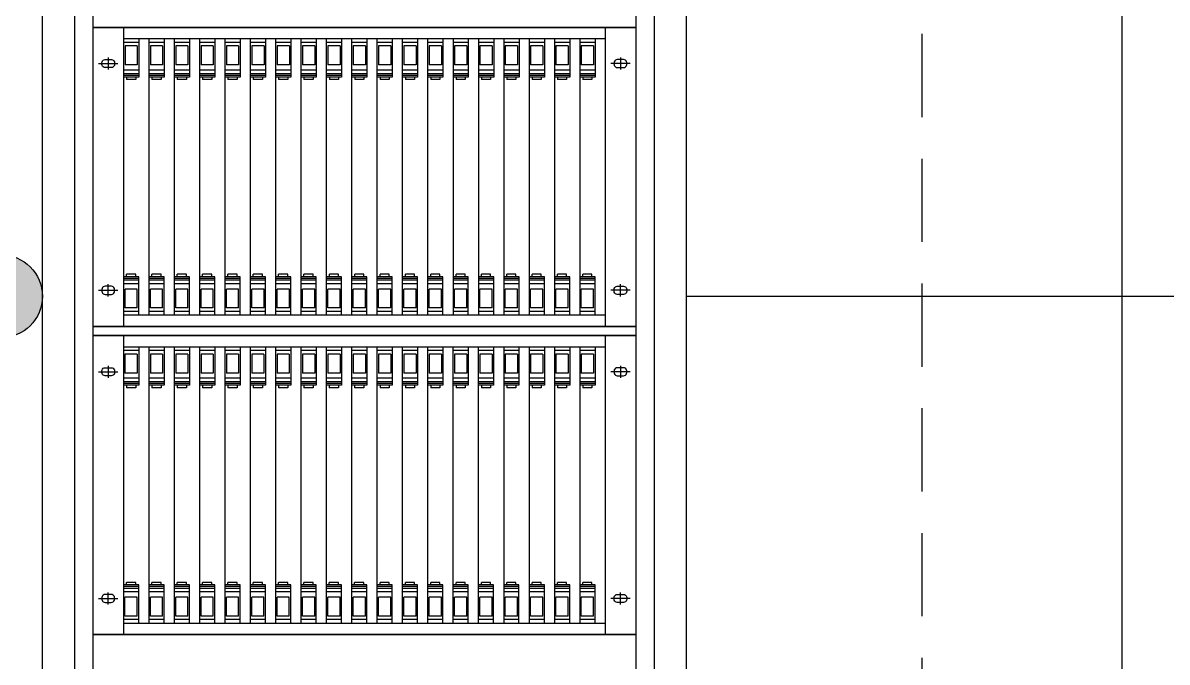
# Model space of a CAD drawing. Header units: millimetres. Extents: x 4 to 3929, y -454 to 587.
# Drawn here: x 1312.6 to 1381.4, y 83.5 to 121.9 of the extents above; entities that cross this region are included whole.
import ezdxf

# ---------------------------------------------------------------- set-up
doc = ezdxf.new("R2010")
doc.units = ezdxf.units.MM
doc.header["$LTSCALE"] = 10
doc.linetypes.add('A-DASHD01', pattern=[0.75, 0.5, -0.25])
for name, color, linetype in [('CZ-LIN1', 7, 'Continuous'), ('CZ-SYMB', 2, 'Continuous'), ('CZ-TABL-LIN1', 4, 'Continuous')]:
    doc.layers.add(name, color=color, linetype=linetype)

# ---------------------------------------------------------------- blocks, each defined once
blk = doc.blocks.new('WO')
at = {"layer": 'CZ-LIN1'}
h = blk.add_hatch(color=256, dxfattribs=at)
h.dxf.hatch_style = 1
edge = h.paths.add_edge_path()
edge.add_arc((0, 0), 2.5, 0, 360)
blk.add_circle((0, 0), 2.5, dxfattribs=at)

msp = doc.modelspace()

# ---------------------------------------------------------------- linework, layer by layer
at = {"layer": 'CZ-LIN1', "flags": 128}
msp.add_lwpolyline([(1352.494, 105.507), (1505.597, 105.507)], dxfattribs=at)
at = {"layer": 'CZ-SYMB'}
for p, q in [((1313.798, 155.259), (1313.798, 55.755)), ((1313.798, 155.259), (1313.798, 55.755)), ((1352.494, 55.755), (1352.494, 155.259)), ((1352.494, 55.755), (1352.494, 155.259)), ((1315.733, 151.113), (1315.733, 58.519)), ((1315.733, 151.113), (1315.733, 58.519)), ((1316.838, 151.113), (1316.838, 58.519)), ((1316.838, 151.113), (1316.838, 58.519)), ((1349.454, 151.113), (1349.454, 58.519)), ((1349.454, 151.113), (1349.454, 58.519)), ((1350.559, 151.113), (1350.559, 58.519)), ((1350.559, 151.113), (1350.559, 58.519)), ((1316.838, 121.66), (1349.454, 121.66)), ((1349.454, 121.66), (1316.838, 121.66)), ((1318.679, 121.66), (1318.679, 103.694)), ((1347.611, 121.66), (1347.611, 103.694)), ((1347.611, 120.969), (1318.677, 120.969)), ((1319.597, 120.758), (1318.677, 120.758)), ((1319.505, 120.547), (1318.769, 120.547)), ((1318.769, 120.547), (1318.769, 119.411)), ((1319.505, 120.547), (1319.505, 119.411)), ((1319.597, 120.969), (1319.597, 118.674)), ((1320.2, 120.969), (1320.2, 104.385)), ((1321.12, 120.758), (1320.2, 120.758)), ((1320.292, 120.547), (1320.292, 119.411)), ((1321.028, 120.547), (1320.292, 120.547)), ((1321.028, 120.547), (1321.028, 119.411)), ((1321.12, 120.969), (1321.12, 118.674)), ((1321.723, 120.969), (1321.723, 104.385)), ((1322.643, 120.758), (1321.723, 120.758)), ((1321.815, 120.547), (1321.815, 119.411)), ((1322.551, 120.547), (1321.815, 120.547)), ((1322.551, 120.547), (1322.551, 119.411)), ((1322.643, 120.969), (1322.643, 118.674)), ((1323.245, 120.969), (1323.245, 104.385)), ((1324.166, 120.758), (1323.246, 120.758)), ((1323.338, 120.547), (1323.338, 119.411)), ((1324.074, 120.547), (1323.338, 120.547)), ((1324.074, 120.547), (1324.074, 119.411)), ((1324.166, 120.969), (1324.166, 118.674)), ((1324.768, 120.969), (1324.768, 104.385)), ((1325.688, 120.758), (1324.768, 120.758)), ((1324.86, 120.547), (1324.86, 119.411)), ((1325.596, 120.547), (1324.86, 120.547)), ((1325.596, 120.547), (1325.596, 119.411)), ((1325.688, 120.969), (1325.688, 118.674)), ((1326.291, 120.969), (1326.291, 104.385)), ((1327.211, 120.758), (1326.291, 120.758)), ((1326.383, 120.547), (1326.383, 119.411)), ((1327.119, 120.547), (1326.383, 120.547)), ((1327.119, 120.547), (1327.119, 119.411)), ((1327.211, 120.969), (1327.211, 118.674)), ((1327.814, 120.969), (1327.814, 104.385)), ((1328.734, 120.758), (1327.814, 120.758)), ((1327.906, 120.547), (1327.906, 119.411)), ((1328.642, 120.547), (1327.906, 120.547)), ((1328.642, 120.547), (1328.642, 119.411)), ((1328.734, 120.969), (1328.734, 118.674)), ((1329.337, 120.969), (1329.337, 104.385)), ((1330.257, 120.758), (1329.337, 120.758)), ((1329.429, 120.547), (1329.429, 119.411)), ((1330.165, 120.547), (1329.429, 120.547)), ((1330.165, 120.547), (1330.165, 119.411)), ((1330.257, 120.969), (1330.257, 118.674)), ((1330.86, 120.969), (1330.86, 104.385)), ((1331.78, 120.758), (1330.86, 120.758)), ((1330.952, 120.547), (1330.952, 119.411)), ((1331.688, 120.547), (1330.952, 120.547)), ((1331.688, 120.547), (1331.688, 119.411)), ((1331.78, 120.969), (1331.78, 118.674)), ((1332.382, 120.969), (1332.382, 104.385)), ((1333.303, 120.758), (1332.382, 120.758)), ((1333.211, 120.547), (1332.474, 120.547)), ((1332.474, 120.547), (1332.474, 119.411)), ((1333.211, 120.547), (1333.211, 119.411)), ((1333.303, 120.969), (1333.303, 118.674)), ((1333.905, 120.969), (1333.905, 104.385)), ((1334.825, 120.758), (1333.905, 120.758)), ((1333.997, 120.547), (1333.997, 119.411)), ((1334.733, 120.547), (1333.997, 120.547)), ((1334.733, 120.547), (1334.733, 119.411)), ((1334.825, 120.969), (1334.825, 118.674)), ((1335.428, 120.969), (1335.428, 104.385)), ((1336.348, 120.758), (1335.428, 120.758)), ((1335.52, 120.547), (1335.52, 119.411)), ((1336.256, 120.547), (1335.52, 120.547)), ((1336.256, 120.547), (1336.256, 119.411)), ((1336.348, 120.969), (1336.348, 118.674)), ((1336.951, 120.969), (1336.951, 104.385)), ((1337.871, 120.758), (1336.951, 120.758)), ((1337.043, 120.547), (1337.043, 119.411)), ((1337.779, 120.547), (1337.043, 120.547)), ((1337.779, 120.547), (1337.779, 119.411)), ((1337.871, 120.969), (1337.871, 118.674)), ((1338.474, 120.969), (1338.474, 104.385)), ((1339.394, 120.758), (1338.474, 120.758)), ((1338.566, 120.547), (1338.566, 119.411)), ((1339.302, 120.547), (1338.566, 120.547)), ((1339.302, 120.547), (1339.302, 119.411)), ((1339.394, 120.969), (1339.394, 118.674)), ((1339.996, 120.969), (1339.996, 104.385)), ((1340.917, 120.758), (1339.997, 120.758)), ((1340.089, 120.547), (1340.089, 119.411)), ((1340.825, 120.547), (1340.089, 120.547)), ((1340.825, 120.547), (1340.825, 119.411)), ((1340.917, 120.969), (1340.917, 118.674)), ((1341.519, 120.969), (1341.519, 104.385)), ((1342.439, 120.758), (1341.519, 120.758)), ((1341.611, 120.547), (1341.611, 119.411)), ((1342.347, 120.547), (1341.611, 120.547)), ((1342.347, 120.547), (1342.347, 119.411)), ((1342.439, 120.969), (1342.439, 118.674)), ((1343.042, 120.969), (1343.042, 104.385)), ((1343.962, 120.758), (1343.042, 120.758)), ((1343.134, 120.547), (1343.134, 119.411)), ((1343.87, 120.547), (1343.134, 120.547)), ((1343.87, 120.547), (1343.87, 119.411)), ((1343.962, 120.969), (1343.962, 118.674)), ((1344.565, 120.969), (1344.565, 104.385)), ((1345.485, 120.758), (1344.565, 120.758)), ((1344.657, 120.547), (1344.657, 119.411)), ((1345.393, 120.547), (1344.657, 120.547)), ((1345.393, 120.547), (1345.393, 119.411)), ((1345.485, 120.969), (1345.485, 118.674)), ((1346.088, 120.969), (1346.088, 104.385)), ((1347.008, 120.758), (1346.088, 120.758)), ((1346.18, 120.547), (1346.18, 119.411)), ((1346.916, 120.547), (1346.18, 120.547)), ((1346.916, 120.547), (1346.916, 119.411)), ((1347.008, 120.969), (1347.008, 118.674)), ((1317.761, 119.852), (1317.761, 119.129)), ((1348.531, 119.852), (1348.531, 119.129)), ((1317.183, 119.491), (1318.34, 119.491)), ((1319.597, 119.095), (1318.677, 119.095)), ((1319.505, 119.411), (1318.769, 119.411)), ((1321.12, 119.095), (1320.2, 119.095)), ((1321.028, 119.411), (1320.292, 119.411)), ((1322.643, 119.095), (1321.723, 119.095)), ((1322.551, 119.411), (1321.815, 119.411)), ((1324.166, 119.095), (1323.246, 119.095)), ((1324.074, 119.411), (1323.338, 119.411)), ((1325.688, 119.095), (1324.768, 119.095)), ((1325.596, 119.411), (1324.86, 119.411)), ((1327.211, 119.095), (1326.291, 119.095)), ((1327.119, 119.411), (1326.383, 119.411)), ((1328.734, 119.095), (1327.814, 119.095)), ((1328.642, 119.411), (1327.906, 119.411)), ((1330.257, 119.095), (1329.337, 119.095)), ((1330.165, 119.411), (1329.429, 119.411)), ((1331.78, 119.095), (1330.86, 119.095)), ((1331.688, 119.411), (1330.952, 119.411)), ((1333.303, 119.095), (1332.382, 119.095)), ((1333.211, 119.411), (1332.474, 119.411)), ((1334.825, 119.095), (1333.905, 119.095)), ((1334.733, 119.411), (1333.997, 119.411)), ((1336.348, 119.095), (1335.428, 119.095)), ((1336.256, 119.411), (1335.52, 119.411)), ((1337.871, 119.095), (1336.951, 119.095)), ((1337.779, 119.411), (1337.043, 119.411)), ((1339.394, 119.095), (1338.474, 119.095)), ((1339.302, 119.411), (1338.566, 119.411)), ((1340.917, 119.095), (1339.997, 119.095)), ((1340.825, 119.411), (1340.089, 119.411)), ((1342.439, 119.095), (1341.519, 119.095)), ((1342.347, 119.411), (1341.611, 119.411)), ((1343.962, 119.095), (1343.042, 119.095)), ((1343.87, 119.411), (1343.134, 119.411)), ((1345.485, 119.095), (1344.565, 119.095)), ((1345.393, 119.411), (1344.657, 119.411)), ((1347.008, 119.095), (1346.088, 119.095)), ((1346.916, 119.411), (1346.18, 119.411)), ((1349.109, 119.491), (1347.952, 119.491)), ((1319.597, 118.884), (1318.677, 118.884)), ((1319.597, 118.779), (1318.677, 118.779)), ((1319.597, 118.674), (1318.677, 118.674)), ((1318.861, 118.674), (1318.861, 118.526)), ((1319.413, 118.526), (1318.861, 118.526)), ((1319.413, 118.674), (1319.413, 118.526)), ((1321.12, 118.884), (1320.2, 118.884)), ((1321.12, 118.779), (1320.2, 118.779)), ((1321.12, 118.674), (1320.2, 118.674)), ((1320.384, 118.674), (1320.384, 118.526)), ((1320.936, 118.526), (1320.384, 118.526)), ((1320.936, 118.674), (1320.936, 118.526)), ((1322.643, 118.884), (1321.723, 118.884)), ((1322.643, 118.779), (1321.723, 118.779)), ((1322.643, 118.674), (1321.723, 118.674)), ((1321.907, 118.674), (1321.907, 118.526)), ((1322.459, 118.526), (1321.907, 118.526)), ((1322.459, 118.674), (1322.459, 118.526)), ((1324.166, 118.884), (1323.246, 118.884)), ((1324.166, 118.779), (1323.246, 118.779)), ((1324.166, 118.674), (1323.246, 118.674)), ((1323.43, 118.674), (1323.43, 118.526)), ((1323.982, 118.526), (1323.43, 118.526)), ((1323.982, 118.674), (1323.982, 118.526)), ((1325.688, 118.884), (1324.768, 118.884)), ((1325.688, 118.779), (1324.768, 118.779)), ((1325.688, 118.674), (1324.768, 118.674)), ((1324.952, 118.674), (1324.952, 118.526)), ((1325.504, 118.526), (1324.952, 118.526)), ((1325.504, 118.674), (1325.504, 118.526)), ((1327.211, 118.884), (1326.291, 118.884)), ((1327.211, 118.779), (1326.291, 118.779)), ((1327.211, 118.674), (1326.291, 118.674)), ((1326.475, 118.674), (1326.475, 118.526)), ((1327.027, 118.526), (1326.475, 118.526)), ((1327.027, 118.674), (1327.027, 118.526)), ((1328.734, 118.884), (1327.814, 118.884)), ((1328.734, 118.779), (1327.814, 118.779)), ((1328.734, 118.674), (1327.814, 118.674)), ((1327.998, 118.674), (1327.998, 118.526)), ((1328.55, 118.526), (1327.998, 118.526)), ((1328.55, 118.674), (1328.55, 118.526)), ((1330.257, 118.884), (1329.337, 118.884)), ((1330.257, 118.779), (1329.337, 118.779)), ((1330.257, 118.674), (1329.337, 118.674)), ((1329.521, 118.674), (1329.521, 118.526)), ((1330.073, 118.526), (1329.521, 118.526)), ((1330.073, 118.674), (1330.073, 118.526)), ((1331.78, 118.884), (1330.86, 118.884)), ((1331.78, 118.779), (1330.86, 118.779)), ((1331.78, 118.674), (1330.86, 118.674)), ((1331.044, 118.674), (1331.044, 118.526)), ((1331.596, 118.526), (1331.044, 118.526)), ((1331.596, 118.674), (1331.596, 118.526)), ((1333.303, 118.884), (1332.382, 118.884)), ((1333.303, 118.779), (1332.382, 118.779)), ((1333.303, 118.674), (1332.382, 118.674)), ((1332.566, 118.674), (1332.566, 118.526)), ((1333.119, 118.526), (1332.566, 118.526)), ((1333.119, 118.674), (1333.119, 118.526)), ((1334.825, 118.884), (1333.905, 118.884)), ((1334.825, 118.779), (1333.905, 118.779)), ((1334.825, 118.674), (1333.905, 118.674)), ((1334.089, 118.674), (1334.089, 118.526)), ((1334.641, 118.526), (1334.089, 118.526)), ((1334.641, 118.674), (1334.641, 118.526)), ((1336.348, 118.884), (1335.428, 118.884)), ((1336.348, 118.779), (1335.428, 118.779)), ((1336.348, 118.674), (1335.428, 118.674)), ((1335.612, 118.674), (1335.612, 118.526)), ((1336.164, 118.526), (1335.612, 118.526)), ((1336.164, 118.674), (1336.164, 118.526)), ((1337.871, 118.884), (1336.951, 118.884)), ((1337.871, 118.779), (1336.951, 118.779)), ((1337.871, 118.674), (1336.951, 118.674)), ((1337.135, 118.674), (1337.135, 118.526)), ((1337.687, 118.526), (1337.135, 118.526)), ((1337.687, 118.674), (1337.687, 118.526)), ((1339.394, 118.884), (1338.474, 118.884)), ((1339.394, 118.779), (1338.474, 118.779)), ((1339.394, 118.674), (1338.474, 118.674)), ((1338.658, 118.674), (1338.658, 118.526)), ((1339.21, 118.526), (1338.658, 118.526)), ((1339.21, 118.674), (1339.21, 118.526)), ((1340.917, 118.884), (1339.997, 118.884)), ((1340.917, 118.779), (1339.997, 118.779)), ((1340.917, 118.674), (1339.997, 118.674)), ((1340.181, 118.674), (1340.181, 118.526)), ((1340.733, 118.526), (1340.181, 118.526)), ((1340.733, 118.674), (1340.733, 118.526)), ((1342.439, 118.884), (1341.519, 118.884)), ((1342.439, 118.779), (1341.519, 118.779)), ((1342.439, 118.674), (1341.519, 118.674)), ((1341.703, 118.674), (1341.703, 118.526)), ((1342.255, 118.526), (1341.703, 118.526)), ((1342.255, 118.674), (1342.255, 118.526)), ((1343.962, 118.884), (1343.042, 118.884)), ((1343.962, 118.779), (1343.042, 118.779)), ((1343.962, 118.674), (1343.042, 118.674)), ((1343.226, 118.674), (1343.226, 118.526)), ((1343.778, 118.526), (1343.226, 118.526)), ((1343.778, 118.674), (1343.778, 118.526)), ((1345.485, 118.884), (1344.565, 118.884)), ((1345.485, 118.779), (1344.565, 118.779)), ((1345.485, 118.674), (1344.565, 118.674)), ((1344.749, 118.674), (1344.749, 118.526)), ((1345.301, 118.526), (1344.749, 118.526)), ((1345.301, 118.674), (1345.301, 118.526)), ((1347.008, 118.884), (1346.088, 118.884)), ((1347.008, 118.779), (1346.088, 118.779)), ((1347.008, 118.674), (1346.088, 118.674)), ((1346.272, 118.674), (1346.272, 118.526)), ((1346.824, 118.526), (1346.272, 118.526)), ((1346.824, 118.674), (1346.824, 118.526)), ((1319.597, 106.681), (1318.677, 106.681)), ((1319.597, 106.575), (1318.677, 106.575)), ((1319.413, 106.828), (1318.861, 106.828)), ((1318.861, 106.681), (1318.861, 106.828)), ((1319.413, 106.681), (1319.413, 106.828)), ((1319.597, 104.385), (1319.597, 106.681)), ((1321.12, 106.681), (1320.2, 106.681)), ((1321.12, 106.575), (1320.2, 106.575)), ((1320.936, 106.828), (1320.384, 106.828)), ((1320.384, 106.681), (1320.384, 106.828)), ((1320.936, 106.681), (1320.936, 106.828)), ((1321.12, 104.385), (1321.12, 106.681)), ((1322.643, 106.681), (1321.723, 106.681)), ((1322.643, 106.575), (1321.723, 106.575)), ((1322.459, 106.828), (1321.907, 106.828)), ((1321.907, 106.681), (1321.907, 106.828)), ((1322.459, 106.681), (1322.459, 106.828)), ((1322.643, 104.385), (1322.643, 106.681)), ((1324.166, 106.681), (1323.246, 106.681)), ((1324.166, 106.575), (1323.246, 106.575)), ((1323.982, 106.828), (1323.43, 106.828)), ((1323.43, 106.681), (1323.43, 106.828)), ((1323.982, 106.681), (1323.982, 106.828)), ((1324.166, 104.385), (1324.166, 106.681)), ((1325.688, 106.681), (1324.768, 106.681)), ((1325.688, 106.575), (1324.768, 106.575)), ((1325.504, 106.828), (1324.952, 106.828)), ((1324.952, 106.681), (1324.952, 106.828)), ((1325.504, 106.681), (1325.504, 106.828)), ((1325.688, 104.385), (1325.688, 106.681)), ((1327.211, 106.681), (1326.291, 106.681)), ((1327.211, 106.575), (1326.291, 106.575)), ((1327.027, 106.828), (1326.475, 106.828)), ((1326.475, 106.681), (1326.475, 106.828)), ((1327.027, 106.681), (1327.027, 106.828)), ((1327.211, 104.385), (1327.211, 106.681)), ((1328.734, 106.681), (1327.814, 106.681)), ((1328.734, 106.575), (1327.814, 106.575)), ((1328.55, 106.828), (1327.998, 106.828)), ((1327.998, 106.681), (1327.998, 106.828)), ((1328.55, 106.681), (1328.55, 106.828)), ((1328.734, 104.385), (1328.734, 106.681)), ((1330.257, 106.681), (1329.337, 106.681)), ((1330.257, 106.575), (1329.337, 106.575)), ((1330.073, 106.828), (1329.521, 106.828)), ((1329.521, 106.681), (1329.521, 106.828)), ((1330.073, 106.681), (1330.073, 106.828)), ((1330.257, 104.385), (1330.257, 106.681)), ((1331.78, 106.681), (1330.86, 106.681)), ((1331.78, 106.575), (1330.86, 106.575)), ((1331.596, 106.828), (1331.044, 106.828)), ((1331.044, 106.681), (1331.044, 106.828)), ((1331.596, 106.681), (1331.596, 106.828)), ((1331.78, 104.385), (1331.78, 106.681)), ((1333.303, 106.681), (1332.382, 106.681)), ((1333.303, 106.575), (1332.382, 106.575)), ((1333.119, 106.828), (1332.566, 106.828)), ((1332.566, 106.681), (1332.566, 106.828)), ((1333.119, 106.681), (1333.119, 106.828)), ((1333.303, 104.385), (1333.303, 106.681)), ((1334.825, 106.681), (1333.905, 106.681)), ((1334.825, 106.575), (1333.905, 106.575)), ((1334.641, 106.828), (1334.089, 106.828)), ((1334.089, 106.681), (1334.089, 106.828)), ((1334.641, 106.681), (1334.641, 106.828)), ((1334.825, 104.385), (1334.825, 106.681)), ((1336.348, 106.681), (1335.428, 106.681)), ((1336.348, 106.575), (1335.428, 106.575)), ((1336.164, 106.828), (1335.612, 106.828)), ((1335.612, 106.681), (1335.612, 106.828)), ((1336.164, 106.681), (1336.164, 106.828)), ((1336.348, 104.385), (1336.348, 106.681)), ((1337.871, 106.681), (1336.951, 106.681)), ((1337.871, 106.575), (1336.951, 106.575)), ((1337.687, 106.828), (1337.135, 106.828)), ((1337.135, 106.681), (1337.135, 106.828)), ((1337.687, 106.681), (1337.687, 106.828)), ((1337.871, 104.385), (1337.871, 106.681)), ((1339.394, 106.681), (1338.474, 106.681)), ((1339.394, 106.575), (1338.474, 106.575)), ((1339.21, 106.828), (1338.658, 106.828)), ((1338.658, 106.681), (1338.658, 106.828)), ((1339.21, 106.681), (1339.21, 106.828)), ((1339.394, 104.385), (1339.394, 106.681)), ((1340.917, 106.681), (1339.997, 106.681)), ((1340.917, 106.575), (1339.997, 106.575)), ((1340.733, 106.828), (1340.181, 106.828)), ((1340.181, 106.681), (1340.181, 106.828)), ((1340.733, 106.681), (1340.733, 106.828)), ((1340.917, 104.385), (1340.917, 106.681)), ((1342.439, 106.681), (1341.519, 106.681)), ((1342.439, 106.575), (1341.519, 106.575)), ((1342.255, 106.828), (1341.703, 106.828)), ((1341.703, 106.681), (1341.703, 106.828)), ((1342.255, 106.681), (1342.255, 106.828)), ((1342.439, 104.385), (1342.439, 106.681)), ((1343.962, 106.681), (1343.042, 106.681)), ((1343.962, 106.575), (1343.042, 106.575)), ((1343.778, 106.828), (1343.226, 106.828)), ((1343.226, 106.681), (1343.226, 106.828)), ((1343.778, 106.681), (1343.778, 106.828)), ((1343.962, 104.385), (1343.962, 106.681)), ((1345.485, 106.681), (1344.565, 106.681)), ((1345.485, 106.575), (1344.565, 106.575)), ((1345.301, 106.828), (1344.749, 106.828)), ((1344.749, 106.681), (1344.749, 106.828)), ((1345.301, 106.681), (1345.301, 106.828)), ((1345.485, 104.385), (1345.485, 106.681)), ((1347.008, 106.681), (1346.088, 106.681)), ((1347.008, 106.575), (1346.088, 106.575)), ((1346.824, 106.828), (1346.272, 106.828)), ((1346.272, 106.681), (1346.272, 106.828)), ((1346.824, 106.681), (1346.824, 106.828)), ((1347.008, 104.385), (1347.008, 106.681)), ((1317.761, 105.502), (1317.761, 106.225)), ((1319.597, 106.47), (1318.677, 106.47)), ((1319.597, 106.259), (1318.677, 106.259)), ((1319.505, 105.943), (1318.769, 105.943)), ((1318.769, 104.807), (1318.769, 105.943)), ((1319.505, 104.807), (1319.505, 105.943)), ((1321.12, 106.47), (1320.2, 106.47)), ((1321.12, 106.259), (1320.2, 106.259)), ((1320.292, 104.807), (1320.292, 105.943)), ((1321.028, 105.943), (1320.292, 105.943)), ((1321.028, 104.807), (1321.028, 105.943)), ((1322.643, 106.47), (1321.723, 106.47)), ((1322.643, 106.259), (1321.723, 106.259)), ((1321.815, 104.807), (1321.815, 105.943)), ((1322.551, 105.943), (1321.815, 105.943)), ((1322.551, 104.807), (1322.551, 105.943)), ((1324.166, 106.47), (1323.246, 106.47)), ((1324.166, 106.259), (1323.246, 106.259)), ((1323.338, 104.807), (1323.338, 105.943)), ((1324.074, 105.943), (1323.338, 105.943)), ((1324.074, 104.807), (1324.074, 105.943)), ((1325.688, 106.47), (1324.768, 106.47)), ((1325.688, 106.259), (1324.768, 106.259)), ((1324.86, 104.807), (1324.86, 105.943)), ((1325.596, 105.943), (1324.86, 105.943)), ((1325.596, 104.807), (1325.596, 105.943)), ((1327.211, 106.47), (1326.291, 106.47)), ((1327.211, 106.259), (1326.291, 106.259)), ((1326.383, 104.807), (1326.383, 105.943)), ((1327.119, 105.943), (1326.383, 105.943)), ((1327.119, 104.807), (1327.119, 105.943)), ((1328.734, 106.47), (1327.814, 106.47)), ((1328.734, 106.259), (1327.814, 106.259)), ((1327.906, 104.807), (1327.906, 105.943)), ((1328.642, 105.943), (1327.906, 105.943)), ((1328.642, 104.807), (1328.642, 105.943)), ((1330.257, 106.47), (1329.337, 106.47)), ((1330.257, 106.259), (1329.337, 106.259)), ((1329.429, 104.807), (1329.429, 105.943)), ((1330.165, 105.943), (1329.429, 105.943)), ((1330.165, 104.807), (1330.165, 105.943)), ((1331.78, 106.47), (1330.86, 106.47)), ((1331.78, 106.259), (1330.86, 106.259)), ((1330.952, 104.807), (1330.952, 105.943)), ((1331.688, 105.943), (1330.952, 105.943)), ((1331.688, 104.807), (1331.688, 105.943)), ((1333.303, 106.47), (1332.382, 106.47)), ((1333.303, 106.259), (1332.382, 106.259)), ((1333.211, 105.943), (1332.474, 105.943)), ((1332.474, 104.807), (1332.474, 105.943)), ((1333.211, 104.807), (1333.211, 105.943)), ((1334.825, 106.47), (1333.905, 106.47)), ((1334.825, 106.259), (1333.905, 106.259)), ((1333.997, 104.807), (1333.997, 105.943)), ((1334.733, 105.943), (1333.997, 105.943)), ((1334.733, 104.807), (1334.733, 105.943)), ((1336.348, 106.47), (1335.428, 106.47)), ((1336.348, 106.259), (1335.428, 106.259)), ((1335.52, 104.807), (1335.52, 105.943)), ((1336.256, 105.943), (1335.52, 105.943)), ((1336.256, 104.807), (1336.256, 105.943)), ((1337.871, 106.47), (1336.951, 106.47)), ((1337.871, 106.259), (1336.951, 106.259)), ((1337.043, 104.807), (1337.043, 105.943)), ((1337.779, 105.943), (1337.043, 105.943)), ((1337.779, 104.807), (1337.779, 105.943)), ((1339.394, 106.47), (1338.474, 106.47)), ((1339.394, 106.259), (1338.474, 106.259)), ((1338.566, 104.807), (1338.566, 105.943)), ((1339.302, 105.943), (1338.566, 105.943)), ((1339.302, 104.807), (1339.302, 105.943)), ((1340.917, 106.47), (1339.997, 106.47)), ((1340.917, 106.259), (1339.997, 106.259)), ((1340.089, 104.807), (1340.089, 105.943)), ((1340.825, 105.943), (1340.089, 105.943)), ((1340.825, 104.807), (1340.825, 105.943)), ((1342.439, 106.47), (1341.519, 106.47)), ((1342.439, 106.259), (1341.519, 106.259)), ((1342.347, 105.943), (1341.611, 105.943)), ((1341.611, 104.807), (1341.611, 105.943)), ((1342.347, 104.807), (1342.347, 105.943)), ((1343.962, 106.47), (1343.042, 106.47)), ((1343.962, 106.259), (1343.042, 106.259)), ((1343.134, 104.807), (1343.134, 105.943)), ((1343.87, 105.943), (1343.134, 105.943)), ((1343.87, 104.807), (1343.87, 105.943)), ((1345.485, 106.47), (1344.565, 106.47)), ((1345.485, 106.259), (1344.565, 106.259)), ((1344.657, 104.807), (1344.657, 105.943)), ((1345.393, 105.943), (1344.657, 105.943)), ((1345.393, 104.807), (1345.393, 105.943)), ((1347.008, 106.47), (1346.088, 106.47)), ((1347.008, 106.259), (1346.088, 106.259)), ((1346.18, 104.807), (1346.18, 105.943)), ((1346.916, 105.943), (1346.18, 105.943)), ((1346.916, 104.807), (1346.916, 105.943)), ((1348.531, 105.502), (1348.531, 106.225)), ((1317.183, 105.863), (1318.34, 105.863)), ((1349.109, 105.863), (1347.952, 105.863)), ((1319.597, 104.596), (1318.677, 104.596)), ((1319.505, 104.807), (1318.769, 104.807)), ((1321.12, 104.596), (1320.2, 104.596)), ((1321.028, 104.807), (1320.292, 104.807)), ((1322.643, 104.596), (1321.723, 104.596)), ((1322.551, 104.807), (1321.815, 104.807)), ((1324.166, 104.596), (1323.246, 104.596)), ((1324.074, 104.807), (1323.338, 104.807)), ((1325.688, 104.596), (1324.768, 104.596)), ((1325.596, 104.807), (1324.86, 104.807)), ((1327.211, 104.596), (1326.291, 104.596)), ((1327.119, 104.807), (1326.383, 104.807)), ((1328.734, 104.596), (1327.814, 104.596)), ((1328.642, 104.807), (1327.906, 104.807)), ((1330.257, 104.596), (1329.337, 104.596)), ((1330.165, 104.807), (1329.429, 104.807)), ((1331.78, 104.596), (1330.86, 104.596)), ((1331.688, 104.807), (1330.952, 104.807)), ((1333.303, 104.596), (1332.382, 104.596)), ((1333.211, 104.807), (1332.474, 104.807)), ((1334.825, 104.596), (1333.905, 104.596)), ((1334.733, 104.807), (1333.997, 104.807)), ((1336.348, 104.596), (1335.428, 104.596)), ((1336.256, 104.807), (1335.52, 104.807)), ((1337.871, 104.596), (1336.951, 104.596)), ((1337.779, 104.807), (1337.043, 104.807)), ((1339.394, 104.596), (1338.474, 104.596)), ((1339.302, 104.807), (1338.566, 104.807)), ((1340.917, 104.596), (1339.997, 104.596)), ((1340.825, 104.807), (1340.089, 104.807)), ((1342.439, 104.596), (1341.519, 104.596)), ((1342.347, 104.807), (1341.611, 104.807)), ((1343.962, 104.596), (1343.042, 104.596)), ((1343.87, 104.807), (1343.134, 104.807)), ((1345.485, 104.596), (1344.565, 104.596)), ((1345.393, 104.807), (1344.657, 104.807)), ((1347.008, 104.596), (1346.088, 104.596)), ((1346.916, 104.807), (1346.18, 104.807)), ((1318.677, 104.385), (1347.611, 104.385)), ((1349.452, 103.694), (1316.837, 103.694)), ((1316.837, 103.694), (1349.452, 103.694)), ((1316.837, 103.694), (1349.452, 103.694)), ((1349.452, 103.694), (1316.837, 103.694)), ((1316.837, 103.694), (1349.452, 103.694)), ((1349.452, 103.141), (1316.837, 103.141)), ((1316.837, 103.141), (1349.452, 103.141)), ((1318.677, 103.141), (1318.677, 85.175)), ((1347.609, 103.141), (1347.609, 85.175)), ((1347.609, 102.45), (1318.675, 102.45)), ((1319.596, 102.45), (1319.596, 100.155)), ((1320.198, 102.45), (1320.198, 85.866)), ((1321.118, 102.45), (1321.118, 100.155)), ((1321.721, 102.45), (1321.721, 85.866)), ((1322.641, 102.45), (1322.641, 100.155)), ((1323.244, 102.45), (1323.244, 85.866)), ((1324.164, 102.45), (1324.164, 100.155)), ((1324.767, 102.45), (1324.767, 85.866)), ((1325.687, 102.45), (1325.687, 100.155)), ((1326.289, 102.45), (1326.289, 85.866)), ((1327.21, 102.45), (1327.21, 100.155)), ((1327.812, 102.45), (1327.812, 85.866)), ((1328.732, 102.45), (1328.732, 100.155)), ((1329.335, 102.45), (1329.335, 85.866)), ((1330.255, 102.45), (1330.255, 100.155)), ((1330.858, 102.45), (1330.858, 85.866)), ((1331.778, 102.45), (1331.778, 100.155)), ((1332.381, 102.45), (1332.381, 85.866)), ((1333.301, 102.45), (1333.301, 100.155)), ((1333.904, 102.45), (1333.904, 85.866)), ((1334.824, 102.45), (1334.824, 100.155)), ((1335.426, 102.45), (1335.426, 85.866)), ((1336.347, 102.45), (1336.347, 100.155)), ((1336.949, 102.45), (1336.949, 85.866)), ((1337.869, 102.45), (1337.869, 100.155)), ((1338.472, 102.45), (1338.472, 85.866)), ((1339.392, 102.45), (1339.392, 100.155)), ((1339.995, 102.45), (1339.995, 85.866)), ((1340.915, 102.45), (1340.915, 100.155)), ((1341.518, 102.45), (1341.518, 85.866)), ((1342.438, 102.45), (1342.438, 100.155)), ((1343.04, 102.45), (1343.04, 85.866)), ((1343.961, 102.45), (1343.961, 100.155)), ((1344.563, 102.45), (1344.563, 85.866)), ((1345.483, 102.45), (1345.483, 100.155)), ((1346.086, 102.45), (1346.086, 85.866)), ((1347.006, 102.45), (1347.006, 100.155)), ((1319.596, 102.24), (1318.675, 102.24)), ((1319.504, 102.029), (1318.767, 102.029)), ((1318.767, 102.029), (1318.767, 100.893)), ((1319.504, 102.029), (1319.504, 100.893)), ((1321.118, 102.24), (1320.198, 102.24)), ((1321.026, 102.029), (1320.29, 102.029)), ((1320.29, 102.029), (1320.29, 100.893)), ((1321.026, 102.029), (1321.026, 100.893)), ((1322.641, 102.24), (1321.721, 102.24)), ((1322.549, 102.029), (1321.813, 102.029)), ((1321.813, 102.029), (1321.813, 100.893)), ((1322.549, 102.029), (1322.549, 100.893)), ((1324.164, 102.24), (1323.244, 102.24)), ((1324.072, 102.029), (1323.336, 102.029)), ((1323.336, 102.029), (1323.336, 100.893)), ((1324.072, 102.029), (1324.072, 100.893)), ((1325.687, 102.24), (1324.767, 102.24)), ((1325.595, 102.029), (1324.859, 102.029)), ((1324.859, 102.029), (1324.859, 100.893)), ((1325.595, 102.029), (1325.595, 100.893)), ((1327.21, 102.24), (1326.29, 102.24)), ((1327.118, 102.029), (1326.382, 102.029)), ((1326.382, 102.029), (1326.382, 100.893)), ((1327.118, 102.029), (1327.118, 100.893)), ((1328.732, 102.24), (1327.812, 102.24)), ((1328.64, 102.029), (1327.904, 102.029)), ((1327.904, 102.029), (1327.904, 100.893)), ((1328.64, 102.029), (1328.64, 100.893)), ((1330.255, 102.24), (1329.335, 102.24)), ((1330.163, 102.029), (1329.427, 102.029)), ((1329.427, 102.029), (1329.427, 100.893)), ((1330.163, 102.029), (1330.163, 100.893)), ((1331.778, 102.24), (1330.858, 102.24)), ((1331.686, 102.029), (1330.95, 102.029)), ((1330.95, 102.029), (1330.95, 100.893)), ((1331.686, 102.029), (1331.686, 100.893)), ((1333.301, 102.24), (1332.381, 102.24)), ((1333.209, 102.029), (1332.473, 102.029)), ((1332.473, 102.029), (1332.473, 100.893)), ((1333.209, 102.029), (1333.209, 100.893)), ((1334.824, 102.24), (1333.904, 102.24)), ((1334.732, 102.029), (1333.996, 102.029)), ((1333.996, 102.029), (1333.996, 100.893)), ((1334.732, 102.029), (1334.732, 100.893)), ((1336.347, 102.24), (1335.426, 102.24)), ((1336.255, 102.029), (1335.518, 102.029)), ((1335.518, 102.029), (1335.518, 100.893)), ((1336.255, 102.029), (1336.255, 100.893)), ((1337.869, 102.24), (1336.949, 102.24)), ((1337.777, 102.029), (1337.041, 102.029)), ((1337.041, 102.029), (1337.041, 100.893)), ((1337.777, 102.029), (1337.777, 100.893)), ((1339.392, 102.24), (1338.472, 102.24)), ((1339.3, 102.029), (1338.564, 102.029)), ((1338.564, 102.029), (1338.564, 100.893)), ((1339.3, 102.029), (1339.3, 100.893)), ((1340.915, 102.24), (1339.995, 102.24)), ((1340.823, 102.029), (1340.087, 102.029)), ((1340.087, 102.029), (1340.087, 100.893)), ((1340.823, 102.029), (1340.823, 100.893)), ((1342.438, 102.24), (1341.518, 102.24)), ((1342.346, 102.029), (1341.61, 102.029)), ((1341.61, 102.029), (1341.61, 100.893)), ((1342.346, 102.029), (1342.346, 100.893)), ((1343.961, 102.24), (1343.041, 102.24)), ((1343.869, 102.029), (1343.133, 102.029)), ((1343.133, 102.029), (1343.133, 100.893)), ((1343.869, 102.029), (1343.869, 100.893)), ((1345.483, 102.24), (1344.563, 102.24)), ((1345.391, 102.029), (1344.655, 102.029)), ((1344.655, 102.029), (1344.655, 100.893)), ((1345.391, 102.029), (1345.391, 100.893)), ((1347.006, 102.24), (1346.086, 102.24)), ((1346.914, 102.029), (1346.178, 102.029)), ((1346.178, 102.029), (1346.178, 100.893)), ((1346.914, 102.029), (1346.914, 100.893)), ((1317.76, 101.334), (1317.76, 100.61)), ((1348.529, 101.334), (1348.529, 100.61)), ((1317.181, 100.972), (1318.338, 100.972)), ((1319.596, 100.576), (1318.675, 100.576)), ((1319.504, 100.893), (1318.767, 100.893)), ((1321.118, 100.576), (1320.198, 100.576)), ((1321.026, 100.893), (1320.29, 100.893)), ((1322.641, 100.576), (1321.721, 100.576)), ((1322.549, 100.893), (1321.813, 100.893)), ((1324.164, 100.576), (1323.244, 100.576)), ((1324.072, 100.893), (1323.336, 100.893)), ((1325.687, 100.576), (1324.767, 100.576)), ((1325.595, 100.893), (1324.859, 100.893)), ((1327.21, 100.576), (1326.29, 100.576)), ((1327.118, 100.893), (1326.382, 100.893)), ((1328.732, 100.576), (1327.812, 100.576)), ((1328.64, 100.893), (1327.904, 100.893)), ((1330.255, 100.576), (1329.335, 100.576)), ((1330.163, 100.893), (1329.427, 100.893)), ((1331.778, 100.576), (1330.858, 100.576)), ((1331.686, 100.893), (1330.95, 100.893)), ((1333.301, 100.576), (1332.381, 100.576)), ((1333.209, 100.893), (1332.473, 100.893)), ((1334.824, 100.576), (1333.904, 100.576)), ((1334.732, 100.893), (1333.996, 100.893)), ((1336.347, 100.576), (1335.426, 100.576)), ((1336.255, 100.893), (1335.518, 100.893)), ((1337.869, 100.576), (1336.949, 100.576)), ((1337.777, 100.893), (1337.041, 100.893)), ((1339.392, 100.576), (1338.472, 100.576)), ((1339.3, 100.893), (1338.564, 100.893)), ((1340.915, 100.576), (1339.995, 100.576)), ((1340.823, 100.893), (1340.087, 100.893)), ((1342.438, 100.576), (1341.518, 100.576)), ((1342.346, 100.893), (1341.61, 100.893)), ((1343.961, 100.576), (1343.041, 100.576)), ((1343.869, 100.893), (1343.133, 100.893)), ((1345.483, 100.576), (1344.563, 100.576)), ((1345.391, 100.893), (1344.655, 100.893)), ((1347.006, 100.576), (1346.086, 100.576)), ((1346.914, 100.893), (1346.178, 100.893)), ((1349.108, 100.972), (1347.951, 100.972)), ((1319.596, 100.366), (1318.675, 100.366)), ((1319.596, 100.26), (1318.675, 100.26)), ((1319.596, 100.155), (1318.675, 100.155)), ((1318.859, 100.155), (1318.859, 100.007)), ((1319.412, 100.007), (1318.859, 100.007)), ((1319.412, 100.155), (1319.412, 100.007)), ((1321.118, 100.366), (1320.198, 100.366)), ((1321.118, 100.26), (1320.198, 100.26)), ((1321.118, 100.155), (1320.198, 100.155)), ((1320.382, 100.155), (1320.382, 100.007)), ((1320.934, 100.007), (1320.382, 100.007)), ((1320.934, 100.155), (1320.934, 100.007)), ((1322.641, 100.366), (1321.721, 100.366)), ((1322.641, 100.26), (1321.721, 100.26)), ((1322.641, 100.155), (1321.721, 100.155)), ((1321.905, 100.155), (1321.905, 100.007)), ((1322.457, 100.007), (1321.905, 100.007)), ((1322.457, 100.155), (1322.457, 100.007)), ((1324.164, 100.366), (1323.244, 100.366)), ((1324.164, 100.26), (1323.244, 100.26)), ((1324.164, 100.155), (1323.244, 100.155)), ((1323.428, 100.155), (1323.428, 100.007)), ((1323.98, 100.007), (1323.428, 100.007)), ((1323.98, 100.155), (1323.98, 100.007)), ((1325.687, 100.366), (1324.767, 100.366)), ((1325.687, 100.26), (1324.767, 100.26)), ((1325.687, 100.155), (1324.767, 100.155)), ((1324.951, 100.155), (1324.951, 100.007)), ((1325.503, 100.007), (1324.951, 100.007)), ((1325.503, 100.155), (1325.503, 100.007)), ((1327.21, 100.366), (1326.29, 100.366)), ((1327.21, 100.26), (1326.29, 100.26)), ((1327.21, 100.155), (1326.29, 100.155)), ((1326.474, 100.155), (1326.474, 100.007)), ((1327.026, 100.007), (1326.474, 100.007)), ((1327.026, 100.155), (1327.026, 100.007)), ((1328.732, 100.366), (1327.812, 100.366)), ((1328.732, 100.26), (1327.812, 100.26)), ((1328.732, 100.155), (1327.812, 100.155)), ((1327.996, 100.155), (1327.996, 100.007)), ((1328.548, 100.007), (1327.996, 100.007)), ((1328.548, 100.155), (1328.548, 100.007)), ((1330.255, 100.366), (1329.335, 100.366)), ((1330.255, 100.26), (1329.335, 100.26)), ((1330.255, 100.155), (1329.335, 100.155)), ((1329.519, 100.155), (1329.519, 100.007)), ((1330.071, 100.007), (1329.519, 100.007)), ((1330.071, 100.155), (1330.071, 100.007)), ((1331.778, 100.366), (1330.858, 100.366)), ((1331.778, 100.26), (1330.858, 100.26)), ((1331.778, 100.155), (1330.858, 100.155)), ((1331.042, 100.155), (1331.042, 100.007)), ((1331.594, 100.007), (1331.042, 100.007)), ((1331.594, 100.155), (1331.594, 100.007)), ((1333.301, 100.366), (1332.381, 100.366)), ((1333.301, 100.26), (1332.381, 100.26)), ((1333.301, 100.155), (1332.381, 100.155)), ((1332.565, 100.155), (1332.565, 100.007)), ((1333.117, 100.007), (1332.565, 100.007)), ((1333.117, 100.155), (1333.117, 100.007)), ((1334.824, 100.366), (1333.904, 100.366)), ((1334.824, 100.26), (1333.904, 100.26)), ((1334.824, 100.155), (1333.904, 100.155)), ((1334.088, 100.155), (1334.088, 100.007)), ((1334.64, 100.007), (1334.088, 100.007)), ((1334.64, 100.155), (1334.64, 100.007)), ((1336.347, 100.366), (1335.426, 100.366)), ((1336.347, 100.26), (1335.426, 100.26)), ((1336.347, 100.155), (1335.426, 100.155)), ((1335.61, 100.155), (1335.61, 100.007)), ((1336.163, 100.007), (1335.61, 100.007)), ((1336.163, 100.155), (1336.163, 100.007)), ((1337.869, 100.366), (1336.949, 100.366)), ((1337.869, 100.26), (1336.949, 100.26)), ((1337.869, 100.155), (1336.949, 100.155)), ((1337.133, 100.155), (1337.133, 100.007)), ((1337.685, 100.007), (1337.133, 100.007)), ((1337.685, 100.155), (1337.685, 100.007)), ((1339.392, 100.366), (1338.472, 100.366)), ((1339.392, 100.26), (1338.472, 100.26)), ((1339.392, 100.155), (1338.472, 100.155)), ((1338.656, 100.155), (1338.656, 100.007)), ((1339.208, 100.007), (1338.656, 100.007)), ((1339.208, 100.155), (1339.208, 100.007)), ((1340.915, 100.366), (1339.995, 100.366)), ((1340.915, 100.26), (1339.995, 100.26)), ((1340.915, 100.155), (1339.995, 100.155)), ((1340.179, 100.155), (1340.179, 100.007)), ((1340.731, 100.007), (1340.179, 100.007)), ((1340.731, 100.155), (1340.731, 100.007)), ((1342.438, 100.366), (1341.518, 100.366)), ((1342.438, 100.26), (1341.518, 100.26)), ((1342.438, 100.155), (1341.518, 100.155)), ((1341.702, 100.155), (1341.702, 100.007)), ((1342.254, 100.007), (1341.702, 100.007)), ((1342.254, 100.155), (1342.254, 100.007)), ((1343.961, 100.366), (1343.041, 100.366)), ((1343.961, 100.26), (1343.041, 100.26)), ((1343.961, 100.155), (1343.041, 100.155)), ((1343.225, 100.155), (1343.225, 100.007)), ((1343.777, 100.007), (1343.225, 100.007)), ((1343.777, 100.155), (1343.777, 100.007)), ((1345.483, 100.366), (1344.563, 100.366)), ((1345.483, 100.26), (1344.563, 100.26)), ((1345.483, 100.155), (1344.563, 100.155)), ((1344.747, 100.155), (1344.747, 100.007)), ((1345.299, 100.007), (1344.747, 100.007)), ((1345.299, 100.155), (1345.299, 100.007)), ((1347.006, 100.366), (1346.086, 100.366)), ((1347.006, 100.26), (1346.086, 100.26)), ((1347.006, 100.155), (1346.086, 100.155)), ((1346.27, 100.155), (1346.27, 100.007)), ((1346.822, 100.007), (1346.27, 100.007)), ((1346.822, 100.155), (1346.822, 100.007)), ((1319.596, 88.162), (1318.675, 88.162)), ((1319.596, 88.057), (1318.675, 88.057)), ((1319.412, 88.309), (1318.859, 88.309)), ((1318.859, 88.162), (1318.859, 88.309)), ((1319.412, 88.162), (1319.412, 88.309)), ((1319.596, 85.866), (1319.596, 88.162)), ((1321.118, 88.162), (1320.198, 88.162)), ((1321.118, 88.057), (1320.198, 88.057)), ((1320.382, 88.162), (1320.382, 88.309)), ((1320.934, 88.309), (1320.382, 88.309)), ((1320.934, 88.162), (1320.934, 88.309)), ((1321.118, 85.866), (1321.118, 88.162)), ((1322.641, 88.162), (1321.721, 88.162)), ((1322.641, 88.057), (1321.721, 88.057)), ((1322.457, 88.309), (1321.905, 88.309)), ((1321.905, 88.162), (1321.905, 88.309)), ((1322.457, 88.162), (1322.457, 88.309)), ((1322.641, 85.866), (1322.641, 88.162)), ((1324.164, 88.162), (1323.244, 88.162)), ((1324.164, 88.057), (1323.244, 88.057)), ((1323.428, 88.162), (1323.428, 88.309)), ((1323.98, 88.309), (1323.428, 88.309)), ((1323.98, 88.162), (1323.98, 88.309)), ((1324.164, 85.866), (1324.164, 88.162)), ((1325.687, 88.162), (1324.767, 88.162)), ((1325.687, 88.057), (1324.767, 88.057)), ((1324.951, 88.162), (1324.951, 88.309)), ((1325.503, 88.309), (1324.951, 88.309)), ((1325.503, 88.162), (1325.503, 88.309)), ((1325.687, 85.866), (1325.687, 88.162)), ((1327.21, 88.162), (1326.29, 88.162)), ((1327.21, 88.057), (1326.29, 88.057)), ((1327.026, 88.309), (1326.474, 88.309)), ((1326.474, 88.162), (1326.474, 88.309)), ((1327.026, 88.162), (1327.026, 88.309)), ((1327.21, 85.866), (1327.21, 88.162)), ((1328.732, 88.162), (1327.812, 88.162)), ((1328.732, 88.057), (1327.812, 88.057)), ((1327.996, 88.162), (1327.996, 88.309)), ((1328.548, 88.309), (1327.996, 88.309)), ((1328.548, 88.162), (1328.548, 88.309)), ((1328.732, 85.866), (1328.732, 88.162)), ((1330.255, 88.162), (1329.335, 88.162)), ((1330.255, 88.057), (1329.335, 88.057)), ((1329.519, 88.162), (1329.519, 88.309)), ((1330.071, 88.309), (1329.519, 88.309)), ((1330.071, 88.162), (1330.071, 88.309)), ((1330.255, 85.866), (1330.255, 88.162)), ((1331.778, 88.162), (1330.858, 88.162)), ((1331.778, 88.057), (1330.858, 88.057)), ((1331.594, 88.309), (1331.042, 88.309)), ((1331.042, 88.162), (1331.042, 88.309)), ((1331.594, 88.162), (1331.594, 88.309)), ((1331.778, 85.866), (1331.778, 88.162)), ((1333.301, 88.162), (1332.381, 88.162)), ((1333.301, 88.057), (1332.381, 88.057)), ((1333.117, 88.309), (1332.565, 88.309)), ((1332.565, 88.162), (1332.565, 88.309)), ((1333.117, 88.162), (1333.117, 88.309)), ((1333.301, 85.866), (1333.301, 88.162)), ((1334.824, 88.162), (1333.904, 88.162)), ((1334.824, 88.057), (1333.904, 88.057)), ((1334.088, 88.162), (1334.088, 88.309)), ((1334.64, 88.309), (1334.088, 88.309)), ((1334.64, 88.162), (1334.64, 88.309)), ((1334.824, 85.866), (1334.824, 88.162)), ((1336.347, 88.162), (1335.426, 88.162)), ((1336.347, 88.057), (1335.426, 88.057)), ((1336.163, 88.309), (1335.61, 88.309)), ((1335.61, 88.162), (1335.61, 88.309)), ((1336.163, 88.162), (1336.163, 88.309)), ((1336.347, 85.866), (1336.347, 88.162)), ((1337.869, 88.162), (1336.949, 88.162)), ((1337.869, 88.057), (1336.949, 88.057)), ((1337.133, 88.162), (1337.133, 88.309)), ((1337.685, 88.309), (1337.133, 88.309)), ((1337.685, 88.162), (1337.685, 88.309)), ((1337.869, 85.866), (1337.869, 88.162)), ((1339.392, 88.162), (1338.472, 88.162)), ((1339.392, 88.057), (1338.472, 88.057)), ((1338.656, 88.162), (1338.656, 88.309)), ((1339.208, 88.309), (1338.656, 88.309)), ((1339.208, 88.162), (1339.208, 88.309)), ((1339.392, 85.866), (1339.392, 88.162)), ((1340.915, 88.162), (1339.995, 88.162)), ((1340.915, 88.057), (1339.995, 88.057)), ((1340.179, 88.162), (1340.179, 88.309)), ((1340.731, 88.309), (1340.179, 88.309)), ((1340.731, 88.162), (1340.731, 88.309)), ((1340.915, 85.866), (1340.915, 88.162)), ((1342.438, 88.162), (1341.518, 88.162)), ((1342.438, 88.057), (1341.518, 88.057)), ((1341.702, 88.162), (1341.702, 88.309)), ((1342.254, 88.309), (1341.702, 88.309)), ((1342.254, 88.162), (1342.254, 88.309)), ((1342.438, 85.866), (1342.438, 88.162)), ((1343.961, 88.162), (1343.041, 88.162)), ((1343.961, 88.057), (1343.041, 88.057)), ((1343.225, 88.162), (1343.225, 88.309)), ((1343.777, 88.309), (1343.225, 88.309)), ((1343.777, 88.162), (1343.777, 88.309)), ((1343.961, 85.866), (1343.961, 88.162)), ((1345.483, 88.162), (1344.563, 88.162)), ((1345.483, 88.057), (1344.563, 88.057)), ((1344.747, 88.162), (1344.747, 88.309)), ((1345.299, 88.309), (1344.747, 88.309)), ((1345.299, 88.162), (1345.299, 88.309)), ((1345.483, 85.866), (1345.483, 88.162)), ((1347.006, 88.162), (1346.086, 88.162)), ((1347.006, 88.057), (1346.086, 88.057)), ((1346.27, 88.162), (1346.27, 88.309)), ((1346.822, 88.309), (1346.27, 88.309)), ((1346.822, 88.162), (1346.822, 88.309)), ((1347.006, 85.866), (1347.006, 88.162)), ((1317.181, 87.345), (1318.338, 87.345)), ((1317.76, 86.983), (1317.76, 87.706)), ((1319.596, 87.951), (1318.675, 87.951)), ((1319.596, 87.74), (1318.675, 87.74)), ((1319.504, 87.424), (1318.767, 87.424)), ((1318.767, 86.288), (1318.767, 87.424)), ((1319.504, 86.288), (1319.504, 87.424)), ((1321.118, 87.951), (1320.198, 87.951)), ((1321.118, 87.74), (1320.198, 87.74)), ((1320.29, 86.288), (1320.29, 87.424)), ((1321.026, 87.424), (1320.29, 87.424)), ((1321.026, 86.288), (1321.026, 87.424)), ((1322.641, 87.951), (1321.721, 87.951)), ((1322.641, 87.74), (1321.721, 87.74)), ((1322.549, 87.424), (1321.813, 87.424)), ((1321.813, 86.288), (1321.813, 87.424)), ((1322.549, 86.288), (1322.549, 87.424)), ((1324.164, 87.951), (1323.244, 87.951)), ((1324.164, 87.74), (1323.244, 87.74)), ((1323.336, 86.288), (1323.336, 87.424)), ((1324.072, 87.424), (1323.336, 87.424)), ((1324.072, 86.288), (1324.072, 87.424)), ((1325.687, 87.951), (1324.767, 87.951)), ((1325.687, 87.74), (1324.767, 87.74)), ((1324.859, 86.288), (1324.859, 87.424)), ((1325.595, 87.424), (1324.859, 87.424)), ((1325.595, 86.288), (1325.595, 87.424)), ((1327.21, 87.951), (1326.29, 87.951)), ((1327.21, 87.74), (1326.29, 87.74)), ((1327.118, 87.424), (1326.382, 87.424)), ((1326.382, 86.288), (1326.382, 87.424)), ((1327.118, 86.288), (1327.118, 87.424)), ((1328.732, 87.951), (1327.812, 87.951)), ((1328.732, 87.74), (1327.812, 87.74)), ((1327.904, 86.288), (1327.904, 87.424)), ((1328.64, 87.424), (1327.904, 87.424)), ((1328.64, 86.288), (1328.64, 87.424)), ((1330.255, 87.951), (1329.335, 87.951)), ((1330.255, 87.74), (1329.335, 87.74)), ((1329.427, 86.288), (1329.427, 87.424)), ((1330.163, 87.424), (1329.427, 87.424)), ((1330.163, 86.288), (1330.163, 87.424)), ((1331.778, 87.951), (1330.858, 87.951)), ((1331.778, 87.74), (1330.858, 87.74)), ((1331.686, 87.424), (1330.95, 87.424)), ((1330.95, 86.288), (1330.95, 87.424)), ((1331.686, 86.288), (1331.686, 87.424)), ((1333.301, 87.951), (1332.381, 87.951)), ((1333.301, 87.74), (1332.381, 87.74)), ((1333.209, 87.424), (1332.473, 87.424)), ((1332.473, 86.288), (1332.473, 87.424)), ((1333.209, 86.288), (1333.209, 87.424)), ((1334.824, 87.951), (1333.904, 87.951)), ((1334.824, 87.74), (1333.904, 87.74)), ((1333.996, 86.288), (1333.996, 87.424)), ((1334.732, 87.424), (1333.996, 87.424)), ((1334.732, 86.288), (1334.732, 87.424)), ((1336.347, 87.951), (1335.426, 87.951)), ((1336.347, 87.74), (1335.426, 87.74)), ((1336.255, 87.424), (1335.518, 87.424)), ((1335.518, 86.288), (1335.518, 87.424)), ((1336.255, 86.288), (1336.255, 87.424)), ((1337.869, 87.951), (1336.949, 87.951)), ((1337.869, 87.74), (1336.949, 87.74)), ((1337.041, 86.288), (1337.041, 87.424)), ((1337.777, 87.424), (1337.041, 87.424)), ((1337.777, 86.288), (1337.777, 87.424)), ((1339.392, 87.951), (1338.472, 87.951)), ((1339.392, 87.74), (1338.472, 87.74)), ((1339.3, 87.424), (1338.564, 87.424)), ((1338.564, 86.288), (1338.564, 87.424)), ((1339.3, 86.288), (1339.3, 87.424)), ((1340.915, 87.951), (1339.995, 87.951)), ((1340.915, 87.74), (1339.995, 87.74)), ((1340.823, 87.424), (1340.087, 87.424)), ((1340.087, 86.288), (1340.087, 87.424)), ((1340.823, 86.288), (1340.823, 87.424)), ((1342.438, 87.951), (1341.518, 87.951)), ((1342.438, 87.74), (1341.518, 87.74)), ((1341.61, 86.288), (1341.61, 87.424)), ((1342.346, 87.424), (1341.61, 87.424)), ((1342.346, 86.288), (1342.346, 87.424)), ((1343.961, 87.951), (1343.041, 87.951)), ((1343.961, 87.74), (1343.041, 87.74)), ((1343.133, 86.288), (1343.133, 87.424)), ((1343.869, 87.424), (1343.133, 87.424)), ((1343.869, 86.288), (1343.869, 87.424)), ((1345.483, 87.951), (1344.563, 87.951)), ((1345.483, 87.74), (1344.563, 87.74)), ((1345.391, 87.424), (1344.655, 87.424)), ((1344.655, 86.288), (1344.655, 87.424)), ((1345.391, 86.288), (1345.391, 87.424)), ((1347.006, 87.951), (1346.086, 87.951)), ((1347.006, 87.74), (1346.086, 87.74)), ((1346.178, 86.288), (1346.178, 87.424)), ((1346.914, 87.424), (1346.178, 87.424)), ((1346.914, 86.288), (1346.914, 87.424)), ((1349.108, 87.345), (1347.951, 87.345)), ((1348.529, 86.983), (1348.529, 87.706)), ((1319.596, 86.077), (1318.675, 86.077)), ((1319.504, 86.288), (1318.767, 86.288)), ((1321.118, 86.077), (1320.198, 86.077)), ((1321.026, 86.288), (1320.29, 86.288)), ((1322.641, 86.077), (1321.721, 86.077)), ((1322.549, 86.288), (1321.813, 86.288)), ((1324.164, 86.077), (1323.244, 86.077)), ((1324.072, 86.288), (1323.336, 86.288)), ((1325.687, 86.077), (1324.767, 86.077)), ((1325.595, 86.288), (1324.859, 86.288)), ((1327.21, 86.077), (1326.29, 86.077)), ((1327.118, 86.288), (1326.382, 86.288)), ((1328.732, 86.077), (1327.812, 86.077)), ((1328.64, 86.288), (1327.904, 86.288)), ((1330.255, 86.077), (1329.335, 86.077)), ((1330.163, 86.288), (1329.427, 86.288)), ((1331.778, 86.077), (1330.858, 86.077)), ((1331.686, 86.288), (1330.95, 86.288)), ((1333.301, 86.077), (1332.381, 86.077)), ((1333.209, 86.288), (1332.473, 86.288)), ((1334.824, 86.077), (1333.904, 86.077)), ((1334.732, 86.288), (1333.996, 86.288)), ((1336.347, 86.077), (1335.426, 86.077)), ((1336.255, 86.288), (1335.518, 86.288)), ((1337.869, 86.077), (1336.949, 86.077)), ((1337.777, 86.288), (1337.041, 86.288)), ((1339.392, 86.077), (1338.472, 86.077)), ((1339.3, 86.288), (1338.564, 86.288)), ((1340.915, 86.077), (1339.995, 86.077)), ((1340.823, 86.288), (1340.087, 86.288)), ((1342.438, 86.077), (1341.518, 86.077)), ((1342.346, 86.288), (1341.61, 86.288)), ((1343.961, 86.077), (1343.041, 86.077)), ((1343.869, 86.288), (1343.133, 86.288)), ((1345.483, 86.077), (1344.563, 86.077)), ((1345.391, 86.288), (1344.655, 86.288)), ((1347.006, 86.077), (1346.086, 86.077)), ((1346.914, 86.288), (1346.178, 86.288)), ((1318.675, 85.866), (1347.609, 85.866)), ((1316.835, 85.175), (1349.45, 85.175)), ((1349.45, 85.175), (1316.835, 85.175)), ((1316.835, 85.175), (1349.45, 85.175)), ((1316.835, 85.175), (1349.45, 85.175)), ((1349.45, 85.175), (1316.835, 85.175))]:
    msp.add_line(p, q, dxfattribs=at)
for points in [[(1317.576, 119.732), (1317.947, 119.732, -0.324709), (1318.13, 119.599, -0.158775), (1318.13, 119.383, -0.324709), (1317.947, 119.25), (1317.576, 119.25, -0.324709), (1317.393, 119.383, -0.158775), (1317.393, 119.599, -0.324709)], [(1348.716, 119.732), (1348.345, 119.732, 0.324709), (1348.162, 119.599, 0.158775), (1348.162, 119.383, 0.324709), (1348.345, 119.25), (1348.716, 119.25, 0.324709), (1348.899, 119.383, 0.158775), (1348.899, 119.599, 0.324709)], [(1317.576, 105.622), (1317.947, 105.622, 0.324709), (1318.13, 105.756, 0.158775), (1318.13, 105.971, 0.324709), (1317.947, 106.105), (1317.576, 106.105, 0.324709), (1317.393, 105.971, 0.158775), (1317.393, 105.756, 0.324709)], [(1348.716, 105.622), (1348.345, 105.622, -0.324709), (1348.162, 105.756, -0.158775), (1348.162, 105.971, -0.324709), (1348.345, 106.105), (1348.716, 106.105, -0.324709), (1348.899, 105.971, -0.158775), (1348.899, 105.756, -0.324709)], [(1317.575, 101.213), (1317.945, 101.213, -0.324709), (1318.128, 101.08, -0.158775), (1318.128, 100.864, -0.324709), (1317.945, 100.731), (1317.575, 100.731, -0.324709), (1317.391, 100.864, -0.158775), (1317.391, 101.08, -0.324709)], [(1348.714, 101.213), (1348.344, 101.213, 0.324709), (1348.161, 101.08, 0.158775), (1348.161, 100.864, 0.324709), (1348.344, 100.731), (1348.714, 100.731, 0.324709), (1348.898, 100.864, 0.158775), (1348.898, 101.08, 0.324709)], [(1317.575, 87.104), (1317.945, 87.104, 0.324709), (1318.128, 87.237, 0.158775), (1318.128, 87.453, 0.324709), (1317.945, 87.586), (1317.575, 87.586, 0.324709), (1317.391, 87.453, 0.158775), (1317.391, 87.237, 0.324709)], [(1348.714, 87.104), (1348.344, 87.104, -0.324709), (1348.161, 87.237, -0.158775), (1348.161, 87.453, -0.324709), (1348.344, 87.586), (1348.714, 87.586, -0.324709), (1348.898, 87.453, -0.158775), (1348.898, 87.237, -0.324709)]]:
    msp.add_lwpolyline(points, format="xyb", close=True, dxfattribs=at)
at = {"layer": 'CZ-TABL-LIN1', "flags": 128}
msp.add_lwpolyline([(1072.089, 6.779), (1072.089, 447.591), (1378.648, 447.591), (1378.648, 6.779)], close=True, dxfattribs=at)
at = {"layer": 'CZ-TABL-LIN1', "linetype": 'A-DASHD01'}
msp.add_lwpolyline([(1295.269, 46.937), (1295.269, 188.774), (1366.634, 188.774), (1366.634, 46.937)], close=True, dxfattribs=at)

# ---------------------------------------------------------------- block references
at = {"layer": 'CZ-LIN1'}
msp.add_blockref('WO', (1311.303, 105.507), dxfattribs=at)

doc.saveas('drawing.dxf')
